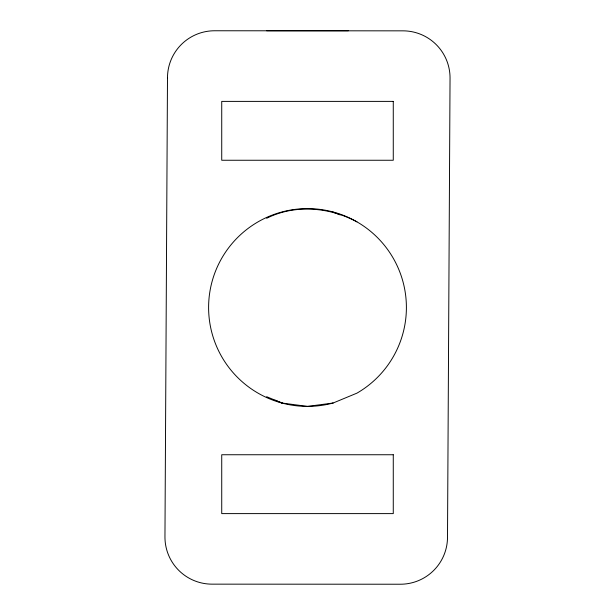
<?xml version="1.0" encoding="UTF-8"?>
<svg xmlns="http://www.w3.org/2000/svg" width="615" height="615" viewBox="0 0 615 615"><rect width="100%" height="100%" fill="white"/><g stroke="black" fill="none" stroke-linecap="round" stroke-linejoin="round"><path stroke-width="0.92" d="M266.649 218.294C294.962 204.111 329.44 207.047 356.946 221.854M333.099 403.025L356.946 393.146A98.892 98.892 0 0 0 364.226 226.489A98.892 98.892 0 0 0 210.107 290.326A98.892 98.892 0 0 0 333.099 403.025L307.5 406.392L281.908 403.025L266.649 396.706M266.656 30.75L348.359 30.75M332.584 211.906L340.187 214.919M274.813 400.081L282.416 403.094M167.488 77.859L164.958 536.803A47.094 47.094 0 0 0 211.791 584.15L400.157 584.227A47.094 47.094 0 0 0 447.505 537.402L450.042 77.936A47.094 47.094 0 0 0 402.948 30.842L214.581 30.765A47.094 47.094 0 0 0 167.488 77.859M393.269 101.39L221.731 101.39L221.731 160.254L393.269 160.254L393.269 101.39M393.269 454.746L221.731 454.746L221.731 513.61L393.269 513.61L393.269 454.746"/></g></svg>
